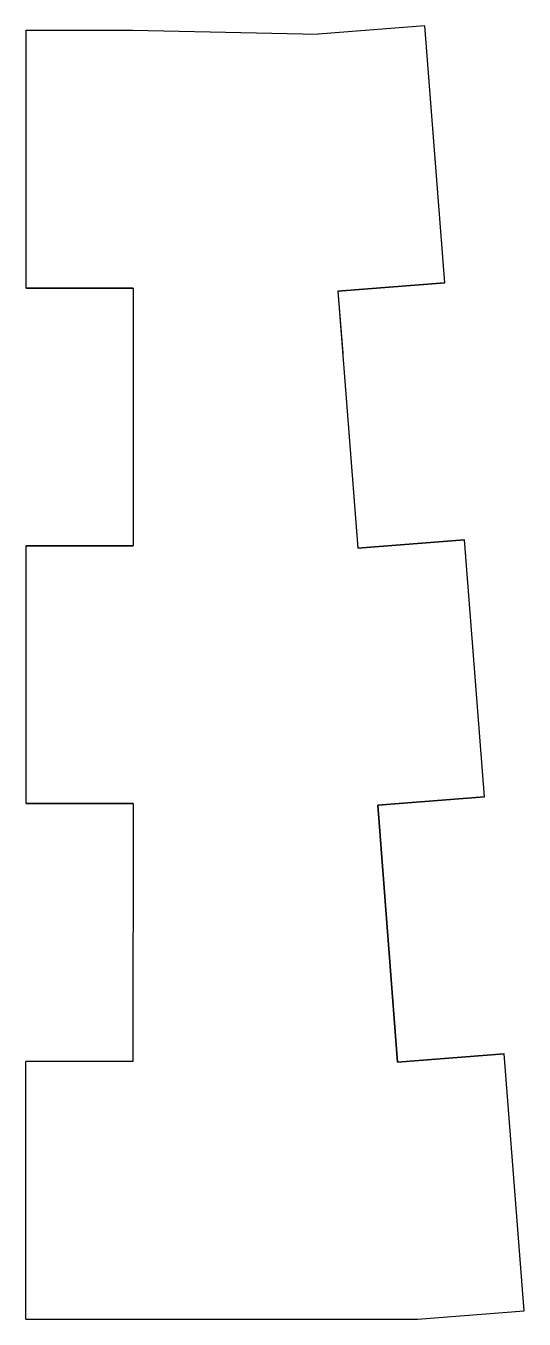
# Model space of a CAD drawing. Extents: x 1646.1 to 1666.6, y 2622.7 to 2675.9.
import ezdxf

# ---------------------------------------------------------------- set-up
doc = ezdxf.new("R2010")
doc.units = 0
doc.layers.add('ПО_УМОЛЧАНИЮ', color=7, linetype='CONTINUOUS')

msp = doc.modelspace()

# ---------------------------------------------------------------- linework, layer by layer
at = {"layer": 'ПО_УМОЛЧАНИЮ'}
for p, q in [((1646.096, 2665.091), (1646.099, 2675.691)), ((1646.096, 2665.091), (1646.099, 2675.691)), ((1646.099, 2675.691), (1650.474, 2675.69)), ((1650.474, 2675.69), (1658.099, 2675.534)), ((1662.486, 2675.873), (1658.099, 2675.534)), ((1663.303, 2665.304), (1662.486, 2675.873)), ((1663.303, 2665.304), (1662.486, 2675.873)), ((1650.496, 2665.09), (1646.096, 2665.091)), ((1646.096, 2665.091), (1650.496, 2665.09)), ((1650.491, 2665.09), (1650.495, 2662.974)), ((1650.496, 2665.09), (1650.492, 2654.49)), ((1658.916, 2664.965), (1663.303, 2665.304)), ((1663.303, 2665.304), (1658.916, 2664.965)), ((1658.916, 2664.965), (1659.113, 2662.415)), ((1658.916, 2664.965), (1659.733, 2654.397)), ((1646.089, 2643.891), (1646.092, 2654.491)), ((1646.092, 2654.491), (1650.492, 2654.49)), ((1650.492, 2654.49), (1646.092, 2654.491)), ((1664.119, 2654.736), (1659.733, 2654.397)), ((1659.733, 2654.397), (1664.119, 2654.736)), ((1664.936, 2644.167), (1664.119, 2654.736)), ((1646.089, 2643.891), (1650.489, 2643.89)), ((1650.489, 2643.89), (1646.089, 2643.891)), ((1650.489, 2643.89), (1650.486, 2633.29)), ((1664.936, 2644.167), (1660.549, 2643.828)), ((1660.549, 2643.828), (1664.936, 2644.167)), ((1661.366, 2633.26), (1660.549, 2643.828)), ((1660.549, 2643.828), (1661.366, 2633.26)), ((1665.753, 2633.599), (1661.366, 2633.26)), ((1661.366, 2633.26), (1665.753, 2633.599)), ((1666.569, 2623.03), (1665.753, 2633.599)), ((1646.083, 2622.691), (1646.086, 2633.291)), ((1650.486, 2633.29), (1646.086, 2633.291)), ((1662.183, 2622.691), (1666.569, 2623.03)), ((1646.083, 2622.691), (1662.183, 2622.691))]:
    msp.add_line(p, q, dxfattribs=at)

doc.saveas('drawing.dxf')
